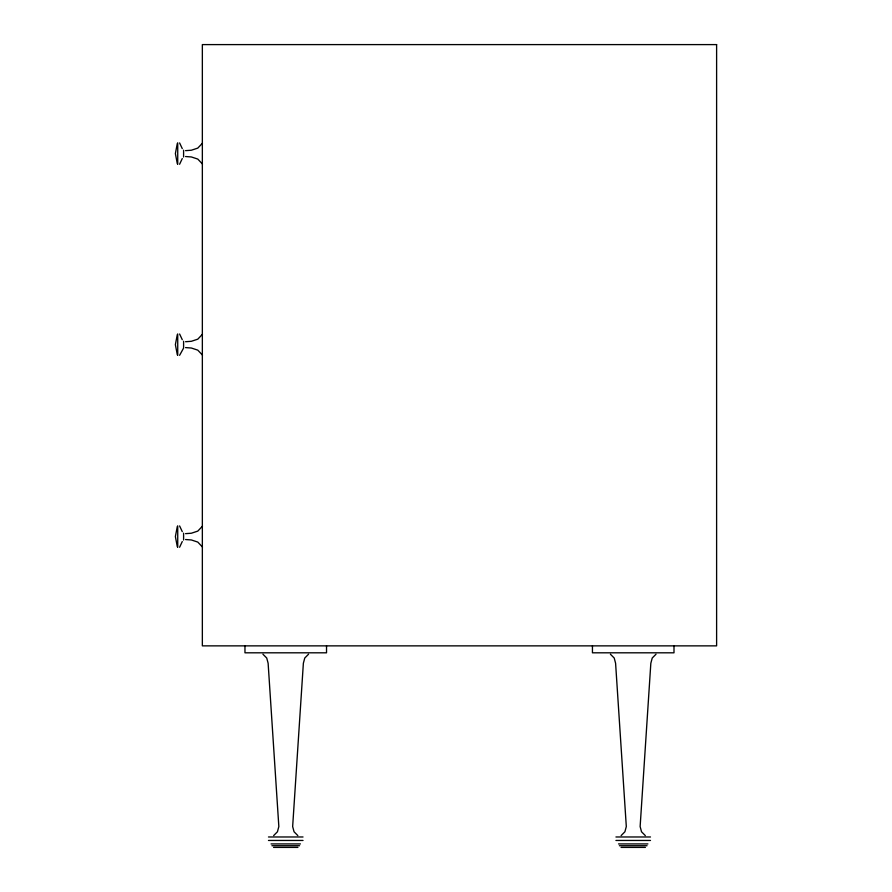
<?xml version="1.0" encoding="UTF-8"?>
<svg xmlns="http://www.w3.org/2000/svg" width="892" height="892" viewBox="0 0 892 892"><rect width="100%" height="100%" fill="white"/><g stroke="black" fill="none" stroke-linecap="round" stroke-linejoin="round"><path stroke-width="1.34" d="M177.318 143.4L175.389 153.58L177.318 163.771M177.318 334.467L175.389 344.647L177.318 354.838M177.318 526.403L175.389 536.583L177.318 546.774M182.269 158.553L179.604 164.251M182.269 541.555L179.604 547.253M179.604 355.317L183.596 348.081L183.596 341.235M202.473 143.166L197.79 148.105L191.334 150.235L185.581 150.648M202.473 334.232L197.79 339.172L191.334 341.302L185.581 341.714M202.473 526.168L197.79 531.108L191.334 533.238L185.581 533.65M308.554 654.215L304.763 658.028L303.369 663.235L292.654 826.549L294.048 831.768L297.839 835.581M273.654 835.581L277.445 831.768L278.839 826.549L268.124 663.235L266.73 658.028L262.939 654.215M656.021 654.215L652.23 658.028L650.837 663.235L640.133 826.549L641.515 831.768L645.317 835.581M621.122 835.581L624.913 831.768L626.307 826.549L615.591 663.235L614.209 658.028L610.407 654.215M268.47 836.975L303.024 836.975M615.937 836.975L650.491 836.975M268.47 840.454L303.024 840.454M615.937 840.454L650.491 840.454M271.056 843.921L300.437 843.921M618.535 843.921L647.904 843.921M271.926 845.727L299.567 845.727M619.394 845.727L647.046 845.727M273.576 847.4L297.906 847.4M621.055 847.4L645.384 847.4M185.581 156.535L191.334 156.947L197.79 159.077L202.473 164.016M185.581 347.601L191.334 348.014L197.79 350.143L202.473 355.083M185.581 539.537L191.334 539.95L197.79 542.08L202.473 547.019M179.604 142.932L182.269 148.618M179.604 333.998L182.269 339.685M179.604 525.934L182.269 531.632M673.995 645.864L673.995 652.81L592.444 652.81L592.444 645.864M326.528 645.864L326.528 652.81L244.965 652.81L244.965 645.864M183.596 150.168L183.596 157.014M183.596 533.171L183.596 540.017M177.731 142.887L177.731 164.284M177.731 333.965L177.731 355.351M177.731 525.901L177.731 547.287M716.611 44.6L202.35 44.6L202.35 645.864L716.611 645.864L716.611 44.6"/></g></svg>
